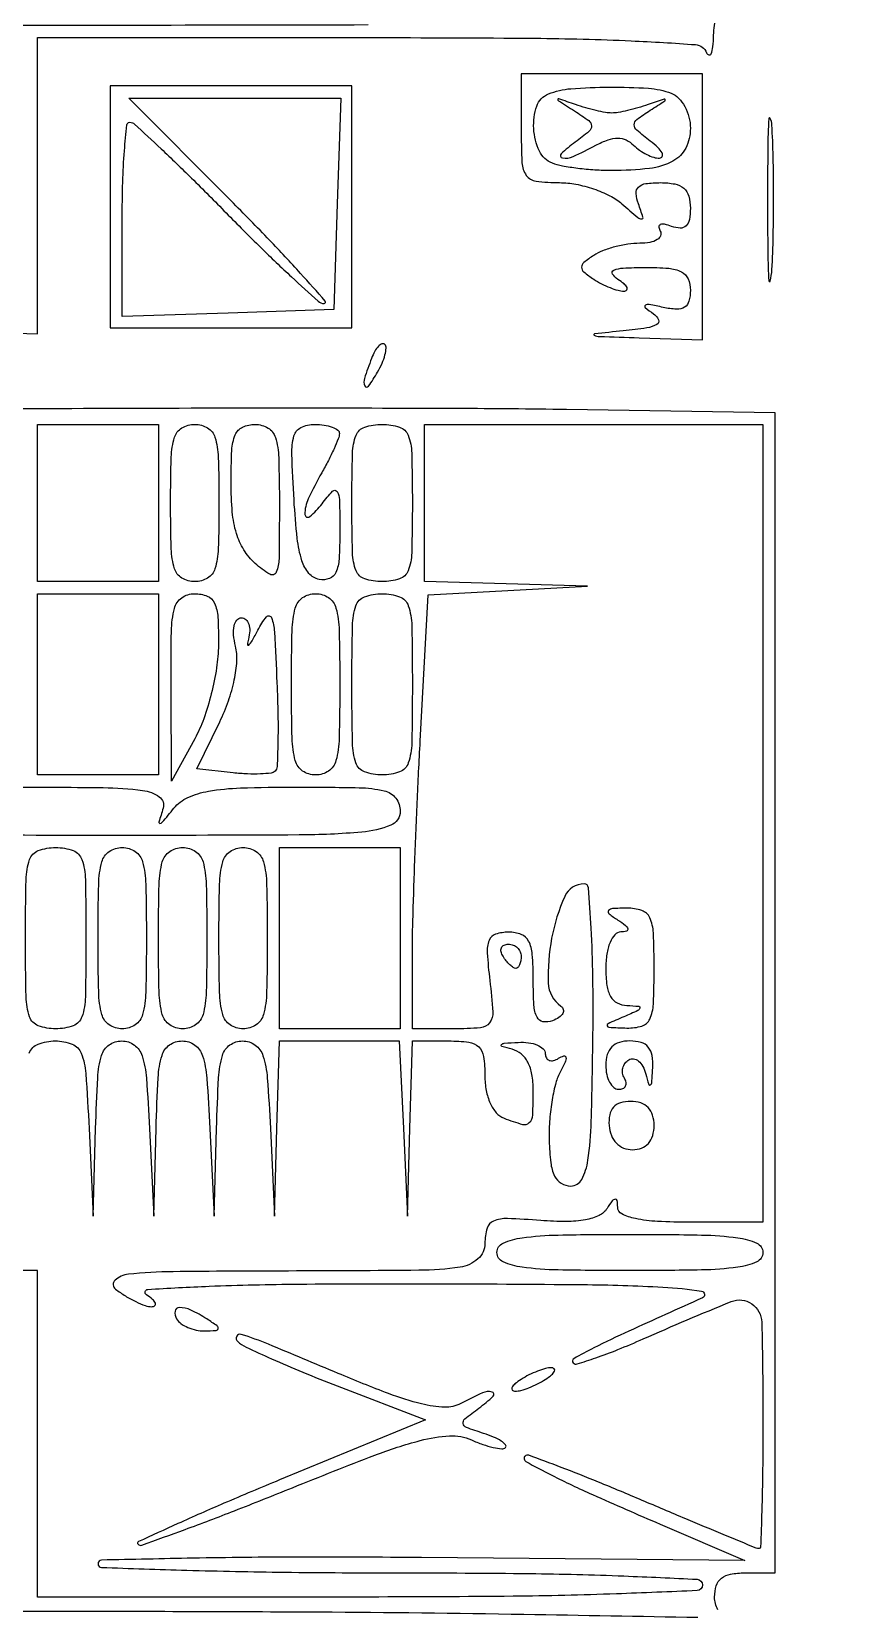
# Model space of a CAD drawing. Extents: x 23 to 255, y 40 to 184.
# Drawn here: x 76.1 to 81.78, y 123.94 to 134.98 of the extents above; entities that cross this region are included whole.
import ezdxf

# ---------------------------------------------------------------- set-up
doc = ezdxf.new("R2010")
doc.units = 0
doc.header["$MEASUREMENT"] = 0

msp = doc.modelspace()

# ---------------------------------------------------------------- linework, layer by layer
for points in [[(207.919475, 175.632891, 0.000007), (191.762556, 175.634099, 0.00002), (173.0434, 175.634494, 0.000013), (151.49745, 175.633531)], [(78.453738, 135.025361, -0.000596), (75.300919, 135.0216, 0.000875)], [(75.251879, 132.890893), (76.140357, 132.8643), (76.140179, 133.90065), (76.14, 134.937), (78.45945, 134.937, -0.002016), (79.61934, 134.932323, -0.009169), (80.294406, 134.914497, -0.007316), (80.744165, 134.887763, -0.285733), (80.821571, 134.83125, 0.227149), (80.83806, 134.816177, 0.388486), (80.853669, 134.823665, 0.070694), (80.865631, 134.872267, 0.017734), (80.870921, 134.953928, -0.062591), (80.891548, 135.086588, -0.204789)], [(80.899893, 123.934138, -0.12272), (80.8776, 124.0236, -0.07578), (80.889661, 124.102723, -0.149477), (80.925188, 124.15473, -0.124434), (80.989038, 124.183793, -0.044917), (81.0891, 124.1928), (81.3006, 124.1928), (81.3006, 128.251602), (81.3006, 132.310405), (79.84125, 132.333552, 0.003081), (79.073583, 132.340998, 0.000884), (77.884875, 132.343101, 0.00089), (76.544093, 132.340714, 0.000946), (75.23055, 132.333552)], [(76.081957, 127.82991, -0.216293), (76.144045, 127.893043, -0.09219), (76.263194, 127.9152, -0.093967), (76.382182, 127.892639, -0.209829), (76.445785, 127.828649, -0.074584), (76.477303, 127.687588, -0.005841), (76.500184, 127.30185), (76.52938, 126.6885), (76.54619, 127.30185, -0.006696), (76.560732, 127.65815, -0.058749), (76.58765, 127.813516, -0.167419), (76.640178, 127.88699, -0.155834), (76.728494, 127.9152, -0.157487), (76.816959, 127.886627, -0.161025), (76.87104, 127.811933, -0.058059), (76.901447, 127.654989, -0.006955), (76.923184, 127.30185), (76.95238, 126.6885), (76.96919, 127.30185, -0.006696), (76.983732, 127.65815, -0.058749), (77.01065, 127.813516, -0.167419), (77.063178, 127.88699, -0.155834), (77.151494, 127.9152, -0.157487), (77.239959, 127.886627, -0.161025), (77.29404, 127.811933, -0.058059), (77.324447, 127.654989, -0.006955), (77.346184, 127.30185), (77.37538, 126.6885), (77.39219, 127.30185, -0.006696), (77.406732, 127.65815, -0.058749), (77.43365, 127.813516, -0.167419), (77.486178, 127.88699, -0.155834), (77.574494, 127.9152, -0.157487), (77.662959, 127.886627, -0.161025), (77.71704, 127.811933, -0.058059), (77.747447, 127.654989, -0.006955), (77.769184, 127.30185), (77.79838, 126.6885), (77.81519, 127.30185), (77.832, 127.9152), (78.251294, 127.9152), (78.670587, 127.9152), (78.699784, 127.30185), (78.72898, 126.6885), (78.74579, 127.30185), (78.7626, 127.9152), (79.0164, 127.9152, -0.030516), (79.158087, 127.906545, -0.162719), (79.227118, 127.873654, -0.168965), (79.261061, 127.80663, -0.033516), (79.2702, 127.670451, 0.045569), (79.27953, 127.568291, 0.060653), (79.307352, 127.479394, 0.071717), (79.350173, 127.412241, 0.124016), (79.404019, 127.374351, 0.021824), (79.532651, 127.331329, 0.267021), (79.581103, 127.343326, 0.192468), (79.604597, 127.395112, 0.011405), (79.6086, 127.570597, 0.040922), (79.599514, 127.681423, 0.078578), (79.571498, 127.765841, 0.100426), (79.524802, 127.82389, 0.109828), (79.46055, 127.856883, -0.01159), (79.38963, 127.877184, -0.541772), (79.386205, 127.889283, -0.197309), (79.406212, 127.899295, -0.005718), (79.50285, 127.905386, -0.045126), (79.575721, 127.902566, -0.067103), (79.637285, 127.885999, -0.089832), (79.678745, 127.859069, -0.206761), (79.6932, 127.825607, 0.12414), (79.700632, 127.796136, 0.188338), (79.720531, 127.779223, 0.149447), (79.750647, 127.778156, 0.073208), (79.78624, 127.793516, -0.067184), (79.823468, 127.810115, -0.473088), (79.837719, 127.800396, -0.131442), (79.831778, 127.766374, -0.013546), (79.79518, 127.692759, 0.060626), (79.763413, 127.610213, 0.022364), (79.738403, 127.487796, 0.021779), (79.722765, 127.350322, 0.024458), (79.719997, 127.21725, 0.022255), (79.731208, 127.063113, 0.082117), (79.75819, 126.969622, 0.145756), (79.804017, 126.918856, 0.137611), (79.871232, 126.9, 0.278363), (79.947775, 126.946192, 0.084999), (79.991481, 127.08021, 0.029901), (80.014772, 127.350775, 0.003493), (80.026362, 127.9575, 0.006568), (80.025948, 128.362984, 0.010932), (80.013647, 128.704359, 0.004718), (79.994543, 128.987719, 0.391908), (79.965083, 129.015, 0.295929), (79.829112, 128.9268, 0.057943), (79.737443, 128.634776, 0.056457), (79.713662, 128.320882, 0.236204), (79.801985, 128.159623, -0.176516), (79.818885, 128.135727, -0.199789), (79.815312, 128.108022, -0.118999), (79.788654, 128.079948, -0.05204), (79.742593, 128.056528, -0.132818), (79.67671, 128.049764, -0.247004), (79.634952, 128.081252, -0.096127), (79.613611, 128.165271, -0.014268), (79.6086, 128.340855, 0.017514), (79.60224, 128.522369, 0.101424), (79.57659, 128.61426, 0.186101), (79.524806, 128.660457, 0.090356), (79.436206, 128.6766, 0.079756), (79.345578, 128.662051, 0.224024), (79.300137, 128.618938, 0.109524), (79.286648, 128.531303, 0.013627), (79.3046, 128.3382, -0.01281), (79.325445, 128.117896, -0.178395), (79.303423, 128.042551, -0.216785), (79.239646, 128.007178, -0.019862), (79.053995, 127.9998), (78.7626, 127.9998), (78.7626, 128.494118, -0.006974), (78.766195, 128.75185, -0.00209), (78.778788, 129.144297, -0.002095), (78.796612, 129.584698, -0.00227), (78.817709, 130.013344), (78.872818, 131.038253), (79.431059, 131.067557), (79.9893, 131.09686), (79.41825, 131.11343), (78.8472, 131.13), (78.8472, 131.6799), (78.8472, 132.2298), (80.0316, 132.2298), (81.216, 132.2298), (81.216, 129.438), (81.216, 126.6462), (80.7084, 126.6462, -0.012558), (80.477963, 126.651989, -0.038683), (80.323415, 126.67181, -0.06416), (80.229427, 126.704322, -0.281439), (80.199505, 126.75195, 0.036637), (80.195562, 126.797956, 0.404439), (80.182105, 126.808047, 0.206658), (80.161591, 126.795949, 0.016412), (80.125287, 126.742606, -0.143932), (80.069161, 126.693365, -0.063879), (79.97437, 126.66335, -0.045099), (79.840337, 126.651398, -0.019544), (79.661282, 126.658615, 0.010737), (79.427461, 126.672167, 0.106512), (79.33122, 126.655071, 0.228736), (79.285202, 126.603963, 0.070943), (79.2702, 126.49876, -0.213797), (79.221202, 126.389408, -0.148158), (79.09649, 126.331589, -0.032743), (78.808759, 126.31012, -0.001764), (77.89545, 126.305109, 0.002006), (77.08838, 126.300292, 0.023621), (76.774979, 126.282341, 0.162647), (76.681774, 126.239942, 0.466099), (76.68492, 126.178209, 0.024112), (76.754367, 126.130764, 0.025037), (76.827214, 126.090867, 0.02575), (76.893387, 126.062927, 0.090871), (76.93872, 126.055295, 0.169293), (76.960692, 126.063313, 0.338815), (76.964709, 126.080301, 0.114285), (76.944583, 126.106843, 0.030188), (76.9014, 126.1386, -0.722699), (76.911253, 126.176468, -0.006416), (77.341035, 126.198766, -0.007752), (77.966041, 126.213455, -0.002522), (78.8895, 126.216179, -0.001838), (79.954168, 126.210034, -0.010668), (80.515632, 126.192745, -0.027683), (80.786936, 126.163474, -0.743424), (80.793, 126.116879, 0.001354), (80.277656, 125.884042, 0.009862), (80.033001, 125.766828, 0.012574), (79.892528, 125.691602, 0.495259), (79.888442, 125.661358, 0.279532), (79.915801, 125.654656, 0.006664), (80.045719, 125.697454, 0.012694), (80.200564, 125.755198, 0.00804), (80.378146, 125.829946, -0.006558), (80.993716, 126.091201, -0.252376), (81.137587, 126.075868, -0.241047), (81.207691, 125.946663, -0.006015), (81.216, 125.256001, -0.002843), (81.214051, 124.913198, -0.00474), (81.208032, 124.624613, -0.000903), (81.199933, 124.372689, -0.404306), (81.188875, 124.362, -0.097927), (81.168297, 124.366069, -0.00035), (80.937363, 124.46131, -0.001851), (80.675936, 124.570477, -0.001159), (80.370753, 124.700078, 0.003965), (80.065499, 124.827693, 0.006438), (79.80396, 124.930694, 0.001783), (79.576876, 125.01584, 0.293128), (79.552006, 125.010406, 0.495767), (79.557179, 124.972348, 0.011929), (79.738664, 124.875239, 0.012387), (80.02301, 124.740441, 0.003048), (80.4969, 124.533449), (81.0891, 124.279068), (78.82598, 124.299384, 0.002627), (77.958193, 124.302614, 0.004382), (77.227672, 124.295094, 0.000772), (76.588003, 124.281913, 0.408064), (76.56293, 124.25625, 0.404107), (76.587974, 124.23038, 0.000883), (77.184261, 124.211438, 0.004686), (77.867003, 124.19736, 0.002811), (78.678, 124.1928, -0.002823), (79.5849, 124.18768, -0.007172), (80.2431, 124.170804, -0.002689), (80.755605, 124.147542, -0.39943), (80.793, 124.1082, -0.400981), (80.755177, 124.068621, -0.00226), (80.190225, 124.045519, -0.006542), (79.467058, 124.028693, -0.002545), (78.4665, 124.0236), (76.14, 124.0236), (76.14, 125.1657), (76.14, 126.3078), (74.8287, 126.3078)], [(75.883545, 129.6918, -0.002525), (76.598237, 129.688191, -0.029906), (76.874748, 129.668833, -0.121065), (76.991704, 129.623384, -0.32691), (77.018739, 129.54375, 0.004461), (76.989342, 129.447258, 0.500939), (76.996264, 129.438, 0.221601), (77.012505, 129.44557, 0.002331), (77.09417, 129.54375, -0.114209), (77.191672, 129.618519, -0.063811), (77.335283, 129.662836, -0.035171), (77.560178, 129.685755, -0.007812), (77.947077, 129.6918, -0.004767), (78.389296, 129.687584, -0.052151), (78.565485, 129.665754, -0.171557), (78.646445, 129.61417, -0.167466), (78.678, 129.5226, -0.30734), (78.611183, 129.424165, -0.073428), (78.408338, 129.37635, -0.019955), (77.971088, 129.356662, -0.001273), (76.6899, 129.3534, -0.001273), (75.408712, 129.356662, -0.019955)], [(81.626389, 118.820716, -0.00034), (81.629648, 123.576854, -0.256359)], [(71.998801, 123.880421, -0.001957), (72.979451, 123.90293, -0.003524), (74.325687, 123.919067, -0.001188), (76.28805, 123.924095, -0.001412), (78.112997, 123.919279, -0.002892), (79.543688, 123.903188, -0.000382), (80.759441, 123.881553, -0.408789)]]:
    msp.add_lwpolyline(points, format="xyb")
for points in [[(79.524, 134.3025, 0.012069), (79.529833, 134.060884, 0.142354), (79.560055, 133.972962, 0.211098), (79.628183, 133.932048, 0.031193), (79.792289, 133.9218, -0.047064), (79.907403, 133.910941, -0.034587), (80.031428, 133.87831, -0.035268), (80.145478, 133.830504, -0.06304), (80.229634, 133.77375, 0.00331), (80.341003, 133.677514, 0.178359), (80.366827, 133.668, 0.508351), (80.376422, 133.681156, 0.009815), (80.3447, 133.77375, -0.065892), (80.328489, 133.846901, -0.227392), (80.345169, 133.891124, -0.161023), (80.396178, 133.915365, -0.031092), (80.499555, 133.9218, -0.046111), (80.599755, 133.91254, -0.1313), (80.66247, 133.882598, -0.150178), (80.696973, 133.828308, -0.067104), (80.7084, 133.743549, -0.043923), (80.701365, 133.66362, -0.15703), (80.67765, 133.618846, -0.206274), (80.636992, 133.603294, -0.081406), (80.577106, 133.61568, 0.036408), (80.528057, 133.63051, 0.155351), (80.497955, 133.627873, 0.32948), (80.487857, 133.610974, 0.1144), (80.497499, 133.582431, -0.236915), (80.500307, 133.550717, -0.166503), (80.476621, 133.522986, -0.090238), (80.425118, 133.503957, -0.04185), (80.353843, 133.497505, 0.035829), (80.269755, 133.490911, 0.026721), (80.178605, 133.472119, 0.027262), (80.094195, 133.444964, 0.053837), (80.0316, 133.412905, 0.02521), (79.962678, 133.362514, 0.226004), (79.947, 133.3296, 0.226004), (79.962678, 133.296686, 0.02521), (80.0316, 133.246295, 0.026959), (80.086396, 133.21441, 0.024474), (80.146074, 133.187462, 0.025261), (80.201873, 133.168679, 0.068656), (80.2431, 133.162991, 0.190341), (80.26275, 133.170753, 0.335455), (80.265572, 133.187081, 0.102785), (80.2443, 133.213329, 0.027796), (80.2008, 133.245, -0.110301), (80.163844, 133.282556, -0.457382), (80.172085, 133.309166, -0.091963), (80.237773, 133.324486, -0.010406), (80.39115, 133.328305, -0.019916), (80.556429, 133.322394, -0.098189), (80.645816, 133.297529, -0.176263), (80.691895, 133.248539, -0.101811), (80.7084, 133.16832, -0.064691), (80.698508, 133.092188, -0.190132), (80.667759, 133.050382, -0.155457), (80.611769, 133.035943, -0.039946), (80.51805, 133.048759, 0.007587), (80.420033, 133.068687, 0.192115), (80.393727, 133.063514, 0.509049), (80.392856, 133.047757, 0.017831), (80.449757, 133.004618, -0.131474), (80.484926, 132.962549, -0.390603), (80.474442, 132.929808, -0.092515), (80.403127, 132.905249, -0.011273), (80.238257, 132.884601, 0.002083), (80.03743, 132.86319, 0.767665), (80.036002, 132.853809, 0.0945), (80.072216, 132.845561, 0.00087), (80.34885, 132.836222), (80.793, 132.822), (80.793, 133.7526), (80.793, 134.6832), (80.1585, 134.6832), (79.524, 134.6832)], [(78.237144, 133.77375), (78.2127, 133.0335), (77.47245, 133.009056), (76.7322, 132.984613), (76.7322, 133.664706, -0.007235), (76.735973, 133.925474, -0.012016), (76.747613, 134.145022, -0.005671), (76.763621, 134.32575, -0.385309), (76.784671, 134.3448, -0.188751), (76.819071, 134.331334, -0.002112), (77.004519, 134.158416, -0.006174), (77.217102, 133.953506, -0.003941), (77.459408, 133.7103, 0.004777), (77.702507, 133.467113, 0.007386), (77.917579, 133.262184, 0.002993), (78.10419, 133.091623, 0.185719), (78.145319, 133.0758, 0.646099), (78.153309, 133.093522, 0.003142), (77.98013, 133.287036, 0.007452), (77.763484, 133.519037, 0.004176), (77.4936, 133.7949), (76.778236, 134.514), (77.519912, 134.514), (78.261587, 134.514)], [(80.574581, 134.547249, -0.110312), (80.625769, 134.513261, -0.066238), (80.669091, 134.454171, -0.061346), (80.698419, 134.380275, -0.063906), (80.7084, 134.3025, -0.116638), (80.675734, 134.164373, -0.154308), (80.586226, 134.072186, -0.095882), (80.422892, 134.021166, -0.027903), (80.1585, 134.0064, -0.015997), (80.040619, 134.010172, -0.014704), (79.919843, 134.021484, -0.014888), (79.812775, 134.037948, -0.046048), (79.742419, 134.057751, -0.195079), (79.651455, 134.142787, -0.094257), (79.612003, 134.300054, -0.09704), (79.633441, 134.457136, -0.217891), (79.71435, 134.542571, -0.076809), (79.871481, 134.579397, -0.017866), (80.143154, 134.590587, -0.017954), (80.415144, 134.582298, -0.07515)], [(79.897557, 134.423745, -0.016035), (79.997203, 134.355812, -0.233485), (80.016384, 134.319113, -0.229015), (79.999087, 134.281138, -0.015438), (79.902538, 134.205857, 0.032001), (79.80395, 134.123599, 0.622604), (79.813041, 134.094445, 0.147028), (79.887479, 134.104722, 0.01556), (80.046244, 134.183437, -0.036435), (80.132046, 134.221606, -0.086646), (80.200596, 134.233575, -0.110523), (80.258541, 134.220608, -0.086488), (80.311403, 134.183437, 0.043714), (80.353331, 134.148263, 0.03775), (80.40278, 134.118944, 0.039527), (80.452, 134.099244, 0.083186), (80.49267, 134.093691, 0.285835), (80.511051, 134.105921, 0.235783), (80.510183, 134.129872, 0.078817), (80.480831, 134.167954, 0.027059), (80.427547, 134.213083, -0.015313), (80.333444, 134.289064, -0.218617), (80.315894, 134.327284, -0.236748), (80.334159, 134.363697, -0.017945), (80.427547, 134.428281, 0.001273), (80.529218, 134.493692, 0.354576), (80.532178, 134.502773, 0.403251), (80.524165, 134.506524, 0.001354), (80.4123, 134.468011, -0.013696), (80.341315, 134.445516, -0.012992), (80.267951, 134.426509, -0.013061), (80.202224, 134.413089, -0.04385), (80.1585, 134.409247, -0.04385), (80.114776, 134.413089, -0.013061), (80.049049, 134.426509, -0.012992), (79.975685, 134.445516, -0.013696), (79.9047, 134.468011, 0.001106), (79.787513, 134.508421, 0.464889), (79.781037, 134.504534, 0.298657), (79.785051, 134.495555, 0.000894)], [(81.248297, 133.7949, 0.002432), (81.250175, 133.431189, 0.013217), (81.25736, 133.234209, 0.86599), (81.26766, 133.233378, 0.041857), (81.278724, 133.311765, 0.008711), (81.288074, 133.550589, 0.005503), (81.29106, 133.829457, 0.005525), (81.287948, 134.103677, 0.010124), (81.278419, 134.326965, 0.088327), (81.267476, 134.37186, 0.788092), (81.25702, 134.369964, 0.011688), (81.250029, 134.15934, 0.002526)], [(78.476951, 132.691829, 0.013074), (78.427428, 132.551946, 0.18392), (78.430027, 132.49967, 0.582659), (78.455579, 132.497049, 0.022794), (78.519127, 132.595695, 0.028467), (78.550616, 132.657716, 0.039963), (78.570903, 132.71637, 0.045448), (78.578758, 132.764352, 0.217548), (78.569306, 132.789694, 0.299281), (78.550013, 132.793681, 0.109577), (78.525841, 132.777283, 0.064271), (78.500019, 132.741724, 0.033338)], [(77.409, 131.6799, -0.007414), (77.404229, 131.35812, -0.067313), (77.381342, 131.219888, -0.186514), (77.329987, 131.154704, -0.134481), (77.2398, 131.13, -0.134481), (77.149613, 131.154704, -0.186514), (77.098258, 131.219888, -0.067313), (77.075371, 131.35812, -0.007414), (77.0706, 131.6799, -0.007414), (77.075371, 132.00168, -0.067313), (77.098258, 132.139912, -0.186514), (77.149613, 132.205096, -0.134481), (77.2398, 132.2298, -0.134481), (77.329987, 132.205096, -0.186514), (77.381342, 132.139912, -0.067313), (77.404229, 132.00168, -0.007414)], [(77.832, 131.666788, -0.003266), (77.829538, 131.289919, -0.094889), (77.810246, 131.195849, -0.459561), (77.764898, 131.180934, -0.047978), (77.6628, 131.2569, -0.070035), (77.583384, 131.352073, -0.065998), (77.531382, 131.467358, -0.050942), (77.502566, 131.617073, -0.022091), (77.4936, 131.819912, -0.012221), (77.499198, 132.04892, -0.085862), (77.523481, 132.157414, -0.189463), (77.574558, 132.210515, -0.108001), (77.6628, 132.2298, -0.136947), (77.753113, 132.204591, -0.185705), (77.804494, 132.138274, -0.065944), (77.827283, 131.997279, -0.007137)], [(78.252002, 132.16635, -0.082449), (78.244177, 132.129946, -0.01178), (78.214369, 132.05941, -0.013124), (78.174612, 131.977028, -0.01086), (78.1281, 131.8914, 0.020943), (78.033778, 131.709083, 0.112466), (78.010454, 131.600489, 0.631028), (78.044622, 131.584715, 0.057542), (78.130791, 131.67492, -0.02664), (78.204815, 131.762657, -0.490454), (78.236196, 131.759659, -0.13692), (78.252823, 131.704227, -0.004819), (78.255, 131.478366, -0.014295), (78.249556, 131.288007, -0.088048), (78.227028, 131.192998, -0.206579), (78.18237, 131.150983, -0.135249), (78.110869, 131.145351, -0.170985), (78.038816, 131.187466, -0.099334), (77.989771, 131.276156, -0.050222), (77.957107, 131.431878, -0.011365), (77.934499, 131.701454, -0.006765), (77.91928, 132.022205, -0.075191), (77.934101, 132.149158, -0.217523), (77.983189, 132.20807, -0.112403), (78.07863, 132.2298, -0.034254), (78.145974, 132.225181, -0.05352), (78.202311, 132.211162, -0.071288), (78.240431, 132.190673, -0.250688)], [(78.7626, 131.6799, -0.006367), (78.758158, 131.331049, -0.085635), (78.733315, 131.20614, -0.226921), (78.672994, 131.149112, -0.077921), (78.5511, 131.13, -0.077921), (78.429206, 131.149112, -0.226921), (78.368885, 131.20614, -0.085635), (78.344042, 131.331049, -0.006367), (78.3396, 131.6799, -0.006367), (78.344042, 132.028751, -0.085635), (78.368885, 132.15366, -0.226921), (78.429206, 132.210688, -0.077921), (78.5511, 132.2298, -0.077921), (78.672994, 132.210688, -0.226921), (78.733315, 132.15366, -0.085635), (78.758158, 132.028751, -0.006367)], [(77.405454, 130.68585, -0.036168), (77.39234, 130.526604, -0.023256), (77.35533, 130.344938, -0.023363), (77.302207, 130.169607, -0.040019), (77.2398, 130.0302), (77.077692, 129.7341), (77.074146, 130.38975, -0.005555), (77.076387, 130.782775, -0.05773), (77.097649, 130.942737, -0.18036), (77.148768, 131.016763, -0.153579), (77.2398, 131.0454, -0.097836), (77.32697, 131.028179, -0.189459), (77.377458, 130.97975, -0.095443), (77.401396, 130.882533, -0.015247)], [(78.255, 130.4109, -0.005909), (78.250533, 130.032874, -0.059311), (78.22821, 129.876863, -0.180365), (78.176712, 129.804344, -0.150217), (78.0858, 129.7764, -0.150217), (77.994888, 129.804344, -0.180365), (77.94339, 129.876863, -0.059311), (77.921067, 130.032874, -0.005909), (77.9166, 130.4109, -0.005909), (77.921067, 130.788926, -0.059311), (77.94339, 130.944937, -0.180365), (77.994888, 131.017456, -0.150217), (78.0858, 131.0454, -0.150217), (78.176712, 131.017456, -0.180365), (78.22821, 130.944937, -0.059311), (78.250533, 130.788926, -0.005909)], [(78.7626, 130.4109, -0.004982), (78.758513, 130.00077, -0.075599), (78.7344, 129.861, -0.227967), (78.673501, 129.798199, -0.088353), (78.5511, 129.7764, -0.088353), (78.428699, 129.798199, -0.227967), (78.3678, 129.861, -0.075599), (78.343687, 130.00077, -0.004982), (78.3396, 130.4109, -0.004982), (78.343687, 130.82103, -0.075599), (78.3678, 130.9608, -0.227967), (78.428699, 131.023601, -0.088353), (78.5511, 131.0454, -0.088353), (78.673501, 131.023601, -0.227967), (78.7344, 130.9608, -0.075599), (78.758513, 130.82103, -0.004982)], [(77.801927, 129.802727, -0.170324), (77.773691, 129.789157, -0.018156), (77.699959, 129.783671, -0.020731), (77.609041, 129.783989, -0.015235), (77.508531, 129.791583), (77.253395, 129.8187), (77.41436, 130.1481, 0.029205), (77.475524, 130.294339, 0.032749), (77.51655, 130.441274, 0.035791), (77.534656, 130.574335, 0.077555), (77.525291, 130.67685, -0.037075), (77.511415, 130.756826, -0.07537), (77.514773, 130.820391, -0.121445), (77.534102, 130.860925, -0.224708), (77.566374, 130.8762, -0.1842), (77.597598, 130.864293, -0.131609), (77.61831, 130.83271, -0.093277), (77.624704, 130.784819, -0.056251), (77.615228, 130.72815, 0.049795), (77.608285, 130.689679, 0.686421), (77.617214, 130.685402, 0.075429), (77.641177, 130.716035, 0.009427), (77.681333, 130.790526, -0.051983), (77.742122, 130.883423, -0.58302), (77.776722, 130.877548, -0.072804), (77.797149, 130.777586, -0.00318), (77.814943, 130.420969, -0.006414), (77.821847, 130.195933, -0.009723), (77.821533, 130.000118, -0.004923), (77.816456, 129.835878, -0.188344)], [(76.4784, 128.6343, -0.004982), (76.474313, 128.22417, -0.075599), (76.4502, 128.0844, -0.227967), (76.389301, 128.021599, -0.088353), (76.2669, 127.9998, -0.088353), (76.144499, 128.021599, -0.227967), (76.0836, 128.0844, -0.075599), (76.059487, 128.22417, -0.004982), (76.0554, 128.6343, -0.004982), (76.059487, 129.04443, -0.075599), (76.0836, 129.1842, -0.227967), (76.144499, 129.247001, -0.088353), (76.2669, 129.2688, -0.088353), (76.389301, 129.247001, -0.227967), (76.4502, 129.1842, -0.075599), (76.474313, 129.04443, -0.004982)], [(76.9014, 128.6343, -0.005909), (76.896933, 128.256274, -0.059311), (76.87461, 128.100262, -0.180365), (76.823112, 128.027744, -0.150217), (76.7322, 127.9998, -0.150217), (76.641288, 128.027744, -0.180365), (76.58979, 128.100262, -0.059311), (76.567467, 128.256274, -0.005909), (76.563, 128.6343, -0.005909), (76.567467, 129.012326, -0.059311), (76.58979, 129.168338, -0.180365), (76.641288, 129.240856, -0.150217), (76.7322, 129.2688, -0.150217), (76.823112, 129.240856, -0.180365), (76.87461, 129.168338, -0.059311), (76.896933, 129.012326, -0.005909)], [(77.3244, 128.6343, -0.005909), (77.319933, 128.256274, -0.059311), (77.29761, 128.100262, -0.180365), (77.246112, 128.027744, -0.150217), (77.1552, 127.9998, -0.150217), (77.064288, 128.027744, -0.180365), (77.01279, 128.100262, -0.059311), (76.990467, 128.256274, -0.005909), (76.986, 128.6343, -0.005909), (76.990467, 129.012326, -0.059311), (77.01279, 129.168338, -0.180365), (77.064288, 129.240856, -0.150217), (77.1552, 129.2688, -0.150217), (77.246112, 129.240856, -0.180365), (77.29761, 129.168338, -0.059311), (77.319933, 129.012326, -0.005909)], [(77.7474, 128.6343, -0.005909), (77.742933, 128.256274, -0.059311), (77.72061, 128.100262, -0.180365), (77.669112, 128.027744, -0.150217), (77.5782, 127.9998, -0.150217), (77.487288, 128.027744, -0.180365), (77.43579, 128.100262, -0.059311), (77.413467, 128.256274, -0.005909), (77.409, 128.6343, -0.005909), (77.413467, 129.012326, -0.059311), (77.43579, 129.168338, -0.180365), (77.487288, 129.240856, -0.150217), (77.5782, 129.2688, -0.150217), (77.669112, 129.240856, -0.180365), (77.72061, 129.168338, -0.059311), (77.742933, 129.012326, -0.005909)], [(80.2008, 128.7612, -0.021149), (80.253409, 128.723956, -0.167501), (80.269538, 128.699369, -0.405416), (80.260436, 128.683535, -0.066727), (80.22195, 128.677895, 0.210338), (80.180309, 128.658955, 0.084273), (80.14627, 128.604799, 0.061356), (80.123632, 128.523136, 0.036984), (80.1162, 128.4228, 0.032896), (80.124059, 128.303475, 0.096931), (80.150183, 128.225892, 0.143253), (80.196401, 128.181239, 0.111322), (80.26425, 128.163054, -0.011173), (80.346445, 128.157911, -0.467319), (80.355406, 128.145135, -0.223503), (80.34056, 128.127597, -0.005675), (80.2431, 128.0844, 0.003751), (80.13188, 128.035615, 0.368608), (80.125022, 128.021185, 0.326773), (80.138288, 128.010535, 0.003386), (80.26425, 128.005746, 0.081809), (80.368672, 128.019613, 0.215061), (80.42423, 128.068238, 0.096828), (80.449347, 128.173088, 0.010517), (80.4546, 128.4228, 0.010765), (80.449246, 128.671441, 0.095525), (80.423997, 128.777586, 0.20889), (80.368321, 128.827909, 0.082658), (80.26425, 128.844505, 0.011293), (80.16322, 128.841534, 0.220444), (80.136322, 128.827328, 0.409657), (80.139136, 128.805234, 0.023197)], [(79.524, 128.5074, -0.042167), (79.521264, 128.475011, -0.061769), (79.513041, 128.447651, -0.081139), (79.500959, 128.429099, -0.210953), (79.486693, 128.4228, -0.151918), (79.468865, 128.428345, -0.038439), (79.444986, 128.447651, -0.035638), (79.419857, 128.475017, -0.029505), (79.3971, 128.5074, -0.082592), (79.383859, 128.539726, -0.161196), (79.386491, 128.567149, -0.182303), (79.404379, 128.585377, -0.108972), (79.434407, 128.592, -0.093332), (79.468607, 128.58556, -0.09642), (79.497682, 128.567149, -0.099167), (79.517142, 128.53968, -0.105053)], [(80.1162, 127.746, 0.050979), (80.122818, 127.681258, 0.070927), (80.142518, 127.626502, 0.09101), (80.171594, 127.589688, 0.182172), (80.205793, 127.5768, 0.098926), (80.236201, 127.582876, 0.176081), (80.25477, 127.599934, 0.169366), (80.258467, 127.625493, 0.090666), (80.246713, 127.655554, -0.100106), (80.234216, 127.689365, -0.098189), (80.235713, 127.725622, -0.09769), (80.25096, 127.75871, -0.097981), (80.277617, 127.78349, -0.180231), (80.310985, 127.790148, -0.136057), (80.345242, 127.774431, -0.096552), (80.375344, 127.737031, -0.057568), (80.396084, 127.683586, 0.010757), (80.416733, 127.610866, 0.53838), (80.428732, 127.607352, 0.201311), (80.438666, 127.626881, 0.005439), (80.444786, 127.72485, 0.052892), (80.43998, 127.813483, 0.135122), (80.413487, 127.871483, 0.149531), (80.363132, 127.904247, 0.070109), (80.2854, 127.9152, 0.072254), (80.211531, 127.904469, 0.124864), (80.1585, 127.8729, 0.124864), (80.126931, 127.819869, 0.072254)], [(80.139461, 127.323, 0.076192), (80.155294, 127.254539, 0.097873), (80.190339, 127.200401, 0.104086), (80.241414, 127.165925, 0.096884), (80.303403, 127.1538, 0.091634), (80.366431, 127.165449, 0.119569), (80.41455, 127.198618, 0.111208), (80.444408, 127.252279, 0.071686), (80.4546, 127.323, 0.072016), (80.444028, 127.396021, 0.121099), (80.412957, 127.449222, 0.123808), (80.36134, 127.481212, 0.077266), (80.290658, 127.4922, 0.072082), (80.218656, 127.481766, 0.139316), (80.169879, 127.450866, 0.135492), (80.143807, 127.398232, 0.066539)], [(81.216, 126.4347, -0.298365), (81.173099, 126.369207, -0.06897), (81.03975, 126.331834, -0.029335), (80.787072, 126.312371, -0.004556), (80.2854, 126.3078, -0.004556), (79.783728, 126.312371, -0.029335), (79.53105, 126.331834, -0.06897), (79.397701, 126.369207, -0.298365), (79.3548, 126.4347, -0.298365), (79.397701, 126.500193, -0.06897), (79.53105, 126.537566, -0.029335), (79.783728, 126.557029, -0.004556), (80.2854, 126.5616, -0.004556), (80.787072, 126.557029, -0.029335), (81.03975, 126.537566, -0.06897), (81.173099, 126.500193, -0.298365)], [(77.1129, 125.9694, 0.101161), (77.143324, 125.937081, 0.052761), (77.19185, 125.910032, 0.049393), (77.249643, 125.891875, 0.053738), (77.308243, 125.886095, 0.012098), (77.38882, 125.888776, 0.343021), (77.403564, 125.901663, 0.295079), (77.395697, 125.92123, 0.010223), (77.3244, 125.9694, 0.03301), (77.212799, 126.031494, 0.110887), (77.131706, 126.049702, 0.372932), (77.101608, 126.023627, 0.175918)], [(77.54013, 125.81175, 0.074417), (77.598849, 125.772507, 0.005301), (77.778003, 125.690343, 0.007372), (77.995037, 125.59739, 0.005495), (78.237049, 125.50103), (78.853598, 125.263359), (77.833264, 124.842814, 0.003301), (77.444098, 124.6794, 0.005627), (77.121395, 124.537063, 0.001377), (76.845977, 124.410946, 0.521891), (76.842687, 124.392513, 0.290781), (76.86976, 124.386475, 0.001186), (77.172383, 124.496558, 0.005219), (77.518248, 124.627412, 0.003201), (77.923272, 124.788495, -0.004734), (78.499675, 125.015693, -0.026176), (78.816733, 125.118535, -0.051199), (79.023143, 125.151635, -0.120787), (79.175383, 125.123349, 0.021149), (79.255233, 125.091286, 0.030203), (79.328625, 125.070249, 0.03039), (79.388084, 125.060775, 0.224313), (79.414408, 125.070208, 0.39811), (79.41493, 125.089089, 0.06777), (79.384843, 125.114708, 0.043329), (79.33152, 125.142701, 0.022374), (79.26076, 125.168696, -0.011947), (79.140897, 125.209916, -0.26441), (79.118026, 125.237142, -0.274183), (79.13015, 125.269995, -0.012676), (79.228254, 125.345621, 0.029415), (79.328159, 125.428107, 0.594829), (79.320397, 125.45833, 0.169834), (79.252687, 125.452199, 0.016162), (79.101501, 125.377468, -0.13369), (78.988931, 125.351633, -0.050342), (78.827503, 125.374515, -0.030891), (78.596056, 125.446916, -0.008544), (78.242481, 125.588968, 0.001753), (77.755754, 125.792237, 0.021239), (77.565465, 125.861618, 0.36988), (77.53331, 125.84797, 0.335259)], [(79.524, 125.5464, 0.027796), (79.4805, 125.514729, 0.102785), (79.459228, 125.488481, 0.335455), (79.46205, 125.472153, 0.190341), (79.4817, 125.464391, 0.067616), (79.522929, 125.469992, 0.024967), (79.578726, 125.488481, 0.024204), (79.638404, 125.51501, 0.026766), (79.6932, 125.5464, 0.027796), (79.7367, 125.578071, 0.102785), (79.757972, 125.604319, 0.335455), (79.75515, 125.620647, 0.190341), (79.7355, 125.628409, 0.067616), (79.694271, 125.622808, 0.024967), (79.638474, 125.604319, 0.024204), (79.578796, 125.57779, 0.026766)]]:
    msp.add_lwpolyline(points, format="xyb", close=True)
for points in [[(76.6476, 133.7526), (76.6476, 132.9066), (77.4936, 132.9066), (78.3396, 132.9066), (78.3396, 133.7526), (78.3396, 134.5986), (77.4936, 134.5986), (76.6476, 134.5986)], [(76.986, 131.6799), (76.986, 131.13), (76.563, 131.13), (76.14, 131.13), (76.14, 131.6799), (76.14, 132.2298), (76.563, 132.2298), (76.986, 132.2298)], [(76.986, 130.4109), (76.986, 129.7764), (76.563, 129.7764), (76.14, 129.7764), (76.14, 130.4109), (76.14, 131.0454), (76.563, 131.0454), (76.986, 131.0454)], [(78.678, 128.6343), (78.678, 127.9998), (78.255, 127.9998), (77.832, 127.9998), (77.832, 128.6343), (77.832, 129.2688), (78.255, 129.2688), (78.678, 129.2688)]]:
    msp.add_lwpolyline(points, close=True)

doc.saveas('drawing.dxf')
